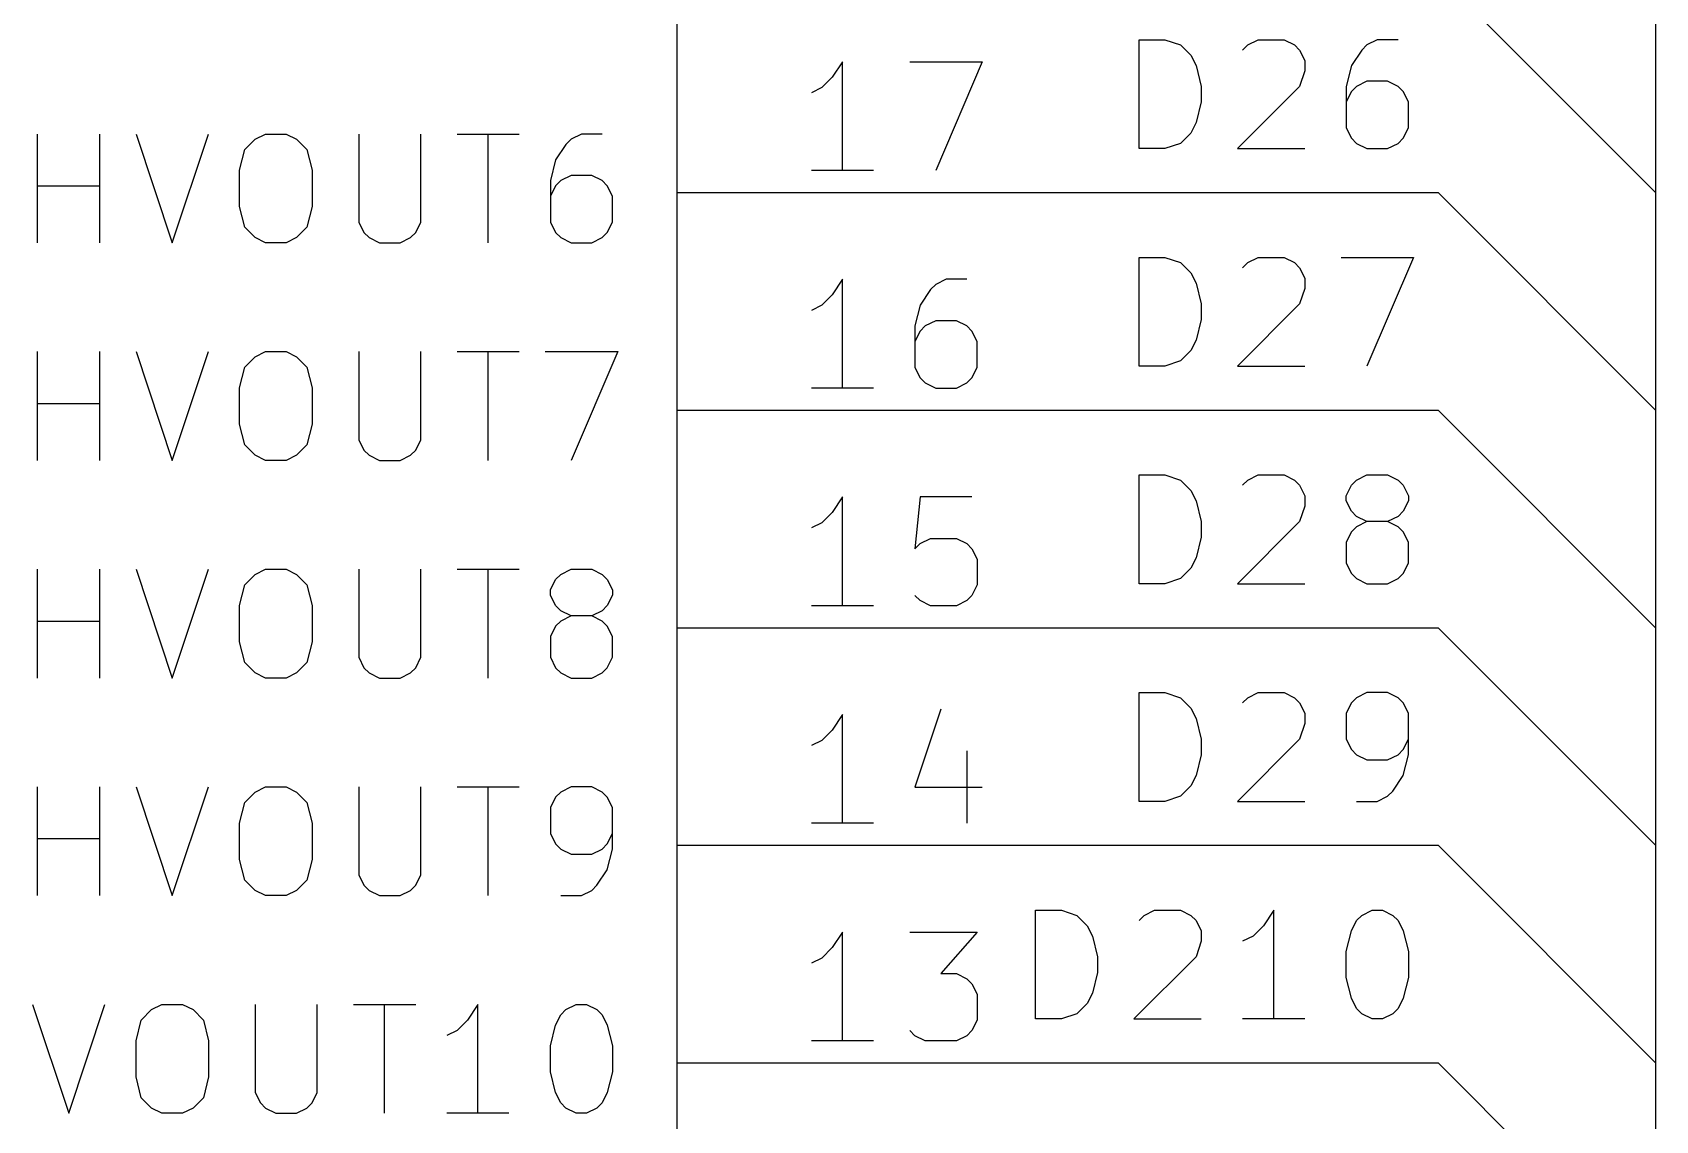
# Model space of a CAD drawing. Extents: x 0.4 to 11.3, y -7.9 to -0.4.
# Drawn here: x 6.154 to 6.9, y -6.826 to -6.326 of the extents above; entities that cross this region are included whole.
import ezdxf

# ---------------------------------------------------------------- set-up
doc = ezdxf.new("R2010")
doc.units = 0
doc.header["$MEASUREMENT"] = 0
for name, color, linetype in [('BLUE2', 5, 'CONTINUOUS'), ('CYAN2', 4, 'CONTINUOUS'), ('GRAY1', 251, 'CONTINUOUS'), ('GREEN3', 91, 'CONTINUOUS'), ('LYELLOW', 51, 'CONTINUOUS'), ('RED2', 1, 'CONTINUOUS'), ('RED3', 11, 'CONTINUOUS')]:
    doc.layers.add(name, color=color, linetype=linetype)

msp = doc.modelspace()

# ---------------------------------------------------------------- linework, layer by layer
at = {"layer": 'BLUE2', "linetype": 'CONTINUOUS'}
for p, q in [((6.9, -6.3), (6.9, -6.4)), ((6.9, -6.4), (6.9, -6.5)), ((6.9, -6.5), (6.9, -6.6)), ((6.9, -6.6), (6.9, -6.7)), ((6.9, -6.7), (6.9, -6.8)), ((6.9, -6.8), (6.9, -6.9))]:
    msp.add_line(p, q, dxfattribs=at)
at = {"layer": 'CYAN2', "linetype": 'CONTINUOUS'}
for p, q in [((6.15619, -6.42313), (6.15619, -6.37313)), ((6.15619, -6.42313), (6.15619, -6.37313)), ((6.18476, -6.42313), (6.18476, -6.37313)), ((6.18476, -6.42313), (6.18476, -6.37313)), ((6.20143, -6.37313), (6.21809, -6.42313)), ((6.20143, -6.37313), (6.21809, -6.42313)), ((6.21809, -6.42313), (6.23476, -6.37313)), ((6.21809, -6.42313), (6.23476, -6.37313)), ((6.25143, -6.38028), (6.25619, -6.37551)), ((6.25143, -6.38028), (6.25619, -6.37551)), ((6.25619, -6.37551), (6.26095, -6.37313)), ((6.25619, -6.37551), (6.26095, -6.37313)), ((6.26095, -6.37313), (6.27047, -6.37313)), ((6.26095, -6.37313), (6.27047, -6.37313)), ((6.27047, -6.37313), (6.27524, -6.37551)), ((6.27047, -6.37313), (6.27524, -6.37551)), ((6.27524, -6.37551), (6.28, -6.38028)), ((6.27524, -6.37551), (6.28, -6.38028)), ((6.30381, -6.37313), (6.30381, -6.41361)), ((6.30381, -6.37313), (6.30381, -6.41361)), ((6.33238, -6.41361), (6.33238, -6.37313)), ((6.33238, -6.41361), (6.33238, -6.37313)), ((6.34905, -6.37313), (6.37762, -6.37313)), ((6.34905, -6.37313), (6.37762, -6.37313)), ((6.36333, -6.42313), (6.36333, -6.37313)), ((6.36333, -6.42313), (6.36333, -6.37313)), ((6.39905, -6.37789), (6.39428, -6.38504)), ((6.39905, -6.37789), (6.39428, -6.38504)), ((6.40143, -6.37551), (6.39905, -6.37789)), ((6.40143, -6.37551), (6.39905, -6.37789)), ((6.40619, -6.37313), (6.40143, -6.37551)), ((6.40619, -6.37313), (6.40143, -6.37551)), ((6.41571, -6.37313), (6.40619, -6.37313)), ((6.41571, -6.37313), (6.40619, -6.37313)), ((6.24905, -6.3898), (6.25143, -6.38028)), ((6.24905, -6.3898), (6.25143, -6.38028)), ((6.28, -6.38028), (6.28238, -6.3898)), ((6.28, -6.38028), (6.28238, -6.3898)), ((6.39428, -6.38504), (6.39191, -6.39456)), ((6.39428, -6.38504), (6.39191, -6.39456)), ((6.24905, -6.40646), (6.24905, -6.3898)), ((6.24905, -6.40646), (6.24905, -6.3898)), ((6.28238, -6.3898), (6.28238, -6.40646)), ((6.28238, -6.3898), (6.28238, -6.40646)), ((6.39191, -6.39456), (6.39191, -6.41361)), ((6.39191, -6.39456), (6.39191, -6.41361)), ((6.39667, -6.39456), (6.39428, -6.39694)), ((6.39667, -6.39456), (6.39428, -6.39694)), ((6.40143, -6.39218), (6.39667, -6.39456)), ((6.40143, -6.39218), (6.39667, -6.39456)), ((6.41095, -6.39218), (6.40143, -6.39218)), ((6.41095, -6.39218), (6.40143, -6.39218)), ((6.41571, -6.39456), (6.41095, -6.39218)), ((6.41571, -6.39456), (6.41095, -6.39218)), ((6.41809, -6.39694), (6.41571, -6.39456)), ((6.41809, -6.39694), (6.41571, -6.39456)), ((6.15619, -6.39694), (6.18476, -6.39694)), ((6.15619, -6.39694), (6.18476, -6.39694)), ((6.39428, -6.39694), (6.39191, -6.4017)), ((6.39428, -6.39694), (6.39191, -6.4017)), ((6.42048, -6.4017), (6.41809, -6.39694)), ((6.42048, -6.4017), (6.41809, -6.39694)), ((6.42048, -6.41361), (6.42048, -6.4017)), ((6.42048, -6.41361), (6.42048, -6.4017)), ((6.25143, -6.41599), (6.24905, -6.40646)), ((6.25143, -6.41599), (6.24905, -6.40646)), ((6.28238, -6.40646), (6.28, -6.41599)), ((6.28238, -6.40646), (6.28, -6.41599)), ((6.25619, -6.42075), (6.25143, -6.41599)), ((6.25619, -6.42075), (6.25143, -6.41599)), ((6.28, -6.41599), (6.27524, -6.42075)), ((6.28, -6.41599), (6.27524, -6.42075)), ((6.30381, -6.41361), (6.30619, -6.41837)), ((6.30381, -6.41361), (6.30619, -6.41837)), ((6.33, -6.41837), (6.33238, -6.41361)), ((6.33, -6.41837), (6.33238, -6.41361)), ((6.39191, -6.41361), (6.39428, -6.41837)), ((6.39191, -6.41361), (6.39428, -6.41837)), ((6.41809, -6.41837), (6.42048, -6.41361)), ((6.41809, -6.41837), (6.42048, -6.41361)), ((6.26095, -6.42313), (6.25619, -6.42075)), ((6.26095, -6.42313), (6.25619, -6.42075)), ((6.27047, -6.42313), (6.26095, -6.42313)), ((6.27047, -6.42313), (6.26095, -6.42313)), ((6.27524, -6.42075), (6.27047, -6.42313)), ((6.27524, -6.42075), (6.27047, -6.42313)), ((6.30619, -6.41837), (6.30857, -6.42075)), ((6.30619, -6.41837), (6.30857, -6.42075)), ((6.30857, -6.42075), (6.31333, -6.42313)), ((6.30857, -6.42075), (6.31333, -6.42313)), ((6.31333, -6.42313), (6.32285, -6.42313)), ((6.31333, -6.42313), (6.32285, -6.42313)), ((6.32285, -6.42313), (6.32762, -6.42075)), ((6.32285, -6.42313), (6.32762, -6.42075)), ((6.32762, -6.42075), (6.33, -6.41837)), ((6.32762, -6.42075), (6.33, -6.41837)), ((6.39428, -6.41837), (6.39667, -6.42075)), ((6.39428, -6.41837), (6.39667, -6.42075)), ((6.39667, -6.42075), (6.40143, -6.42313)), ((6.39667, -6.42075), (6.40143, -6.42313)), ((6.40143, -6.42313), (6.41095, -6.42313)), ((6.40143, -6.42313), (6.41095, -6.42313)), ((6.41095, -6.42313), (6.41571, -6.42075)), ((6.41095, -6.42313), (6.41571, -6.42075)), ((6.41571, -6.42075), (6.41809, -6.41837)), ((6.41571, -6.42075), (6.41809, -6.41837)), ((6.15619, -6.52313), (6.15619, -6.47313)), ((6.15619, -6.52313), (6.15619, -6.47313)), ((6.18476, -6.52313), (6.18476, -6.47313)), ((6.18476, -6.52313), (6.18476, -6.47313)), ((6.20143, -6.47313), (6.21809, -6.52313)), ((6.20143, -6.47313), (6.21809, -6.52313)), ((6.21809, -6.52313), (6.23476, -6.47313)), ((6.21809, -6.52313), (6.23476, -6.47313)), ((6.25143, -6.48028), (6.25619, -6.47551)), ((6.25143, -6.48028), (6.25619, -6.47551)), ((6.25619, -6.47551), (6.26095, -6.47313)), ((6.25619, -6.47551), (6.26095, -6.47313)), ((6.26095, -6.47313), (6.27047, -6.47313)), ((6.26095, -6.47313), (6.27047, -6.47313)), ((6.27047, -6.47313), (6.27524, -6.47551)), ((6.27047, -6.47313), (6.27524, -6.47551)), ((6.27524, -6.47551), (6.28, -6.48028)), ((6.27524, -6.47551), (6.28, -6.48028)), ((6.30381, -6.47313), (6.30381, -6.51361)), ((6.30381, -6.47313), (6.30381, -6.51361)), ((6.33238, -6.51361), (6.33238, -6.47313)), ((6.33238, -6.51361), (6.33238, -6.47313)), ((6.34905, -6.47313), (6.37762, -6.47313)), ((6.34905, -6.47313), (6.37762, -6.47313)), ((6.36333, -6.52313), (6.36333, -6.47313)), ((6.36333, -6.52313), (6.36333, -6.47313)), ((6.38952, -6.47313), (6.42285, -6.47313)), ((6.38952, -6.47313), (6.42285, -6.47313)), ((6.42285, -6.47313), (6.40143, -6.52313)), ((6.42285, -6.47313), (6.40143, -6.52313)), ((6.24905, -6.4898), (6.25143, -6.48028)), ((6.24905, -6.4898), (6.25143, -6.48028)), ((6.28, -6.48028), (6.28238, -6.4898)), ((6.28, -6.48028), (6.28238, -6.4898)), ((6.24905, -6.50646), (6.24905, -6.4898)), ((6.24905, -6.50646), (6.24905, -6.4898)), ((6.28238, -6.4898), (6.28238, -6.50646)), ((6.28238, -6.4898), (6.28238, -6.50646)), ((6.15619, -6.49694), (6.18476, -6.49694)), ((6.15619, -6.49694), (6.18476, -6.49694)), ((6.25143, -6.51599), (6.24905, -6.50646)), ((6.25143, -6.51599), (6.24905, -6.50646)), ((6.28238, -6.50646), (6.28, -6.51599)), ((6.28238, -6.50646), (6.28, -6.51599)), ((6.30381, -6.51361), (6.30619, -6.51837)), ((6.30381, -6.51361), (6.30619, -6.51837)), ((6.33, -6.51837), (6.33238, -6.51361)), ((6.33, -6.51837), (6.33238, -6.51361)), ((6.25619, -6.52075), (6.25143, -6.51599)), ((6.25619, -6.52075), (6.25143, -6.51599)), ((6.26095, -6.52313), (6.25619, -6.52075)), ((6.26095, -6.52313), (6.25619, -6.52075)), ((6.27524, -6.52075), (6.27047, -6.52313)), ((6.27524, -6.52075), (6.27047, -6.52313)), ((6.28, -6.51599), (6.27524, -6.52075)), ((6.28, -6.51599), (6.27524, -6.52075)), ((6.30619, -6.51837), (6.30857, -6.52075)), ((6.30619, -6.51837), (6.30857, -6.52075)), ((6.30857, -6.52075), (6.31333, -6.52313)), ((6.30857, -6.52075), (6.31333, -6.52313)), ((6.32285, -6.52313), (6.32762, -6.52075)), ((6.32285, -6.52313), (6.32762, -6.52075)), ((6.32762, -6.52075), (6.33, -6.51837)), ((6.32762, -6.52075), (6.33, -6.51837)), ((6.27047, -6.52313), (6.26095, -6.52313)), ((6.27047, -6.52313), (6.26095, -6.52313)), ((6.31333, -6.52313), (6.32285, -6.52313)), ((6.31333, -6.52313), (6.32285, -6.52313)), ((6.15619, -6.62313), (6.15619, -6.57313)), ((6.15619, -6.62313), (6.15619, -6.57313)), ((6.18476, -6.62313), (6.18476, -6.57313)), ((6.18476, -6.62313), (6.18476, -6.57313)), ((6.20143, -6.57313), (6.21809, -6.62313)), ((6.20143, -6.57313), (6.21809, -6.62313)), ((6.21809, -6.62313), (6.23476, -6.57313)), ((6.21809, -6.62313), (6.23476, -6.57313)), ((6.25619, -6.57551), (6.26095, -6.57313)), ((6.25619, -6.57551), (6.26095, -6.57313)), ((6.26095, -6.57313), (6.27047, -6.57313)), ((6.26095, -6.57313), (6.27047, -6.57313)), ((6.27047, -6.57313), (6.27524, -6.57551)), ((6.27047, -6.57313), (6.27524, -6.57551)), ((6.30381, -6.57313), (6.30381, -6.61361)), ((6.30381, -6.57313), (6.30381, -6.61361)), ((6.33238, -6.61361), (6.33238, -6.57313)), ((6.33238, -6.61361), (6.33238, -6.57313)), ((6.34905, -6.57313), (6.37762, -6.57313)), ((6.34905, -6.57313), (6.37762, -6.57313)), ((6.36333, -6.62313), (6.36333, -6.57313)), ((6.36333, -6.62313), (6.36333, -6.57313)), ((6.39667, -6.57551), (6.40143, -6.57313)), ((6.39667, -6.57551), (6.40143, -6.57313)), ((6.40143, -6.57313), (6.41095, -6.57313)), ((6.40143, -6.57313), (6.41095, -6.57313)), ((6.41095, -6.57313), (6.41571, -6.57551)), ((6.41095, -6.57313), (6.41571, -6.57551)), ((6.24905, -6.5898), (6.25143, -6.58028)), ((6.24905, -6.5898), (6.25143, -6.58028)), ((6.25143, -6.58028), (6.25619, -6.57551)), ((6.25143, -6.58028), (6.25619, -6.57551)), ((6.27524, -6.57551), (6.28, -6.58028)), ((6.27524, -6.57551), (6.28, -6.58028)), ((6.28, -6.58028), (6.28238, -6.5898)), ((6.28, -6.58028), (6.28238, -6.5898)), ((6.39191, -6.58265), (6.39428, -6.57789)), ((6.39191, -6.58265), (6.39428, -6.57789)), ((6.39428, -6.57789), (6.39667, -6.57551)), ((6.39428, -6.57789), (6.39667, -6.57551)), ((6.41571, -6.57551), (6.41809, -6.57789)), ((6.41571, -6.57551), (6.41809, -6.57789)), ((6.41809, -6.57789), (6.42048, -6.58265)), ((6.41809, -6.57789), (6.42048, -6.58265)), ((6.39191, -6.58504), (6.39191, -6.58265)), ((6.39191, -6.58504), (6.39191, -6.58265)), ((6.39428, -6.5898), (6.39191, -6.58504)), ((6.39428, -6.5898), (6.39191, -6.58504)), ((6.42048, -6.58504), (6.41809, -6.5898)), ((6.42048, -6.58504), (6.41809, -6.5898)), ((6.42048, -6.58265), (6.42048, -6.58504)), ((6.42048, -6.58265), (6.42048, -6.58504)), ((6.24905, -6.60646), (6.24905, -6.5898)), ((6.24905, -6.60646), (6.24905, -6.5898)), ((6.28238, -6.5898), (6.28238, -6.60646)), ((6.28238, -6.5898), (6.28238, -6.60646)), ((6.39667, -6.59218), (6.39428, -6.5898)), ((6.39667, -6.59218), (6.39428, -6.5898)), ((6.40143, -6.59456), (6.39667, -6.59218)), ((6.40143, -6.59456), (6.39667, -6.59218)), ((6.40143, -6.59456), (6.39667, -6.59694)), ((6.40143, -6.59456), (6.39667, -6.59694)), ((6.41095, -6.59456), (6.40143, -6.59456)), ((6.41095, -6.59456), (6.40143, -6.59456)), ((6.41571, -6.59218), (6.41095, -6.59456)), ((6.41571, -6.59218), (6.41095, -6.59456)), ((6.41571, -6.59694), (6.41095, -6.59456)), ((6.41571, -6.59694), (6.41095, -6.59456)), ((6.41809, -6.5898), (6.41571, -6.59218)), ((6.41809, -6.5898), (6.41571, -6.59218)), ((6.15619, -6.59694), (6.18476, -6.59694)), ((6.15619, -6.59694), (6.18476, -6.59694)), ((6.39428, -6.59932), (6.39191, -6.60408)), ((6.39428, -6.59932), (6.39191, -6.60408)), ((6.39667, -6.59694), (6.39428, -6.59932)), ((6.39667, -6.59694), (6.39428, -6.59932)), ((6.41809, -6.59932), (6.41571, -6.59694)), ((6.41809, -6.59932), (6.41571, -6.59694)), ((6.42048, -6.60408), (6.41809, -6.59932)), ((6.42048, -6.60408), (6.41809, -6.59932)), ((6.25143, -6.61599), (6.24905, -6.60646)), ((6.25143, -6.61599), (6.24905, -6.60646)), ((6.28238, -6.60646), (6.28, -6.61599)), ((6.28238, -6.60646), (6.28, -6.61599)), ((6.39191, -6.60408), (6.39191, -6.61361)), ((6.39191, -6.60408), (6.39191, -6.61361)), ((6.42048, -6.61361), (6.42048, -6.60408)), ((6.42048, -6.61361), (6.42048, -6.60408)), ((6.25619, -6.62075), (6.25143, -6.61599)), ((6.25619, -6.62075), (6.25143, -6.61599)), ((6.28, -6.61599), (6.27524, -6.62075)), ((6.28, -6.61599), (6.27524, -6.62075)), ((6.30381, -6.61361), (6.30619, -6.61837)), ((6.30381, -6.61361), (6.30619, -6.61837)), ((6.30619, -6.61837), (6.30857, -6.62075)), ((6.30619, -6.61837), (6.30857, -6.62075)), ((6.32762, -6.62075), (6.33, -6.61837)), ((6.32762, -6.62075), (6.33, -6.61837)), ((6.33, -6.61837), (6.33238, -6.61361)), ((6.33, -6.61837), (6.33238, -6.61361)), ((6.39191, -6.61361), (6.39428, -6.61837)), ((6.39191, -6.61361), (6.39428, -6.61837)), ((6.39428, -6.61837), (6.39667, -6.62075)), ((6.39428, -6.61837), (6.39667, -6.62075)), ((6.41571, -6.62075), (6.41809, -6.61837)), ((6.41571, -6.62075), (6.41809, -6.61837)), ((6.41809, -6.61837), (6.42048, -6.61361)), ((6.41809, -6.61837), (6.42048, -6.61361)), ((6.26095, -6.62313), (6.25619, -6.62075)), ((6.26095, -6.62313), (6.25619, -6.62075)), ((6.27047, -6.62313), (6.26095, -6.62313)), ((6.27047, -6.62313), (6.26095, -6.62313)), ((6.27524, -6.62075), (6.27047, -6.62313)), ((6.27524, -6.62075), (6.27047, -6.62313)), ((6.30857, -6.62075), (6.31333, -6.62313)), ((6.30857, -6.62075), (6.31333, -6.62313)), ((6.31333, -6.62313), (6.32285, -6.62313)), ((6.31333, -6.62313), (6.32285, -6.62313)), ((6.32285, -6.62313), (6.32762, -6.62075)), ((6.32285, -6.62313), (6.32762, -6.62075)), ((6.39667, -6.62075), (6.40143, -6.62313)), ((6.39667, -6.62075), (6.40143, -6.62313)), ((6.40143, -6.62313), (6.41095, -6.62313)), ((6.40143, -6.62313), (6.41095, -6.62313)), ((6.41095, -6.62313), (6.41571, -6.62075)), ((6.41095, -6.62313), (6.41571, -6.62075)), ((6.15619, -6.72313), (6.15619, -6.67313)), ((6.15619, -6.72313), (6.15619, -6.67313)), ((6.18476, -6.72313), (6.18476, -6.67313)), ((6.18476, -6.72313), (6.18476, -6.67313)), ((6.20143, -6.67313), (6.21809, -6.72313)), ((6.20143, -6.67313), (6.21809, -6.72313)), ((6.21809, -6.72313), (6.23476, -6.67313)), ((6.21809, -6.72313), (6.23476, -6.67313)), ((6.25143, -6.68028), (6.25619, -6.67551)), ((6.25143, -6.68028), (6.25619, -6.67551)), ((6.25619, -6.67551), (6.26095, -6.67313)), ((6.25619, -6.67551), (6.26095, -6.67313)), ((6.26095, -6.67313), (6.27047, -6.67313)), ((6.26095, -6.67313), (6.27047, -6.67313)), ((6.27047, -6.67313), (6.27524, -6.67551)), ((6.27047, -6.67313), (6.27524, -6.67551)), ((6.27524, -6.67551), (6.28, -6.68028)), ((6.27524, -6.67551), (6.28, -6.68028)), ((6.30381, -6.67313), (6.30381, -6.71361)), ((6.30381, -6.67313), (6.30381, -6.71361)), ((6.33238, -6.71361), (6.33238, -6.67313)), ((6.33238, -6.71361), (6.33238, -6.67313)), ((6.34905, -6.67313), (6.37762, -6.67313)), ((6.34905, -6.67313), (6.37762, -6.67313)), ((6.36333, -6.72313), (6.36333, -6.67313)), ((6.36333, -6.72313), (6.36333, -6.67313)), ((6.39428, -6.67789), (6.39191, -6.68265)), ((6.39428, -6.67789), (6.39191, -6.68265)), ((6.39667, -6.67551), (6.39428, -6.67789)), ((6.39667, -6.67551), (6.39428, -6.67789)), ((6.40143, -6.67313), (6.39667, -6.67551)), ((6.40143, -6.67313), (6.39667, -6.67551)), ((6.41095, -6.67313), (6.40143, -6.67313)), ((6.41095, -6.67313), (6.40143, -6.67313)), ((6.41571, -6.67551), (6.41095, -6.67313)), ((6.41571, -6.67551), (6.41095, -6.67313)), ((6.41809, -6.67789), (6.41571, -6.67551)), ((6.41809, -6.67789), (6.41571, -6.67551)), ((6.42048, -6.68265), (6.41809, -6.67789)), ((6.42048, -6.68265), (6.41809, -6.67789)), ((6.24905, -6.6898), (6.25143, -6.68028)), ((6.24905, -6.6898), (6.25143, -6.68028)), ((6.28, -6.68028), (6.28238, -6.6898)), ((6.28, -6.68028), (6.28238, -6.6898)), ((6.39191, -6.68265), (6.39191, -6.69456)), ((6.39191, -6.68265), (6.39191, -6.69456)), ((6.42048, -6.7017), (6.42048, -6.68265)), ((6.42048, -6.7017), (6.42048, -6.68265)), ((6.24905, -6.70646), (6.24905, -6.6898)), ((6.24905, -6.70646), (6.24905, -6.6898)), ((6.28238, -6.6898), (6.28238, -6.70646)), ((6.28238, -6.6898), (6.28238, -6.70646)), ((6.15619, -6.69694), (6.18476, -6.69694)), ((6.15619, -6.69694), (6.18476, -6.69694)), ((6.39191, -6.69456), (6.39428, -6.69932)), ((6.39191, -6.69456), (6.39428, -6.69932)), ((6.39428, -6.69932), (6.39667, -6.7017)), ((6.39428, -6.69932), (6.39667, -6.7017)), ((6.41571, -6.7017), (6.41809, -6.69932)), ((6.41571, -6.7017), (6.41809, -6.69932)), ((6.41809, -6.69932), (6.42048, -6.69456)), ((6.41809, -6.69932), (6.42048, -6.69456)), ((6.25143, -6.71599), (6.24905, -6.70646)), ((6.25143, -6.71599), (6.24905, -6.70646)), ((6.28238, -6.70646), (6.28, -6.71599)), ((6.28238, -6.70646), (6.28, -6.71599)), ((6.39667, -6.7017), (6.40143, -6.70408)), ((6.39667, -6.7017), (6.40143, -6.70408)), ((6.40143, -6.70408), (6.41095, -6.70408)), ((6.40143, -6.70408), (6.41095, -6.70408)), ((6.41095, -6.70408), (6.41571, -6.7017)), ((6.41095, -6.70408), (6.41571, -6.7017)), ((6.41809, -6.71122), (6.42048, -6.7017)), ((6.41809, -6.71122), (6.42048, -6.7017)), ((6.30381, -6.71361), (6.30619, -6.71837)), ((6.30381, -6.71361), (6.30619, -6.71837)), ((6.33, -6.71837), (6.33238, -6.71361)), ((6.33, -6.71837), (6.33238, -6.71361)), ((6.41333, -6.71837), (6.41809, -6.71122)), ((6.41333, -6.71837), (6.41809, -6.71122)), ((6.25619, -6.72075), (6.25143, -6.71599)), ((6.25619, -6.72075), (6.25143, -6.71599)), ((6.26095, -6.72313), (6.25619, -6.72075)), ((6.26095, -6.72313), (6.25619, -6.72075)), ((6.27047, -6.72313), (6.26095, -6.72313)), ((6.27047, -6.72313), (6.26095, -6.72313)), ((6.27524, -6.72075), (6.27047, -6.72313)), ((6.27524, -6.72075), (6.27047, -6.72313)), ((6.28, -6.71599), (6.27524, -6.72075)), ((6.28, -6.71599), (6.27524, -6.72075)), ((6.30619, -6.71837), (6.30857, -6.72075)), ((6.30619, -6.71837), (6.30857, -6.72075)), ((6.30857, -6.72075), (6.31333, -6.72313)), ((6.30857, -6.72075), (6.31333, -6.72313)), ((6.31333, -6.72313), (6.32285, -6.72313)), ((6.31333, -6.72313), (6.32285, -6.72313)), ((6.32285, -6.72313), (6.32762, -6.72075)), ((6.32285, -6.72313), (6.32762, -6.72075)), ((6.32762, -6.72075), (6.33, -6.71837)), ((6.32762, -6.72075), (6.33, -6.71837)), ((6.39667, -6.72313), (6.40619, -6.72313)), ((6.39667, -6.72313), (6.40619, -6.72313)), ((6.40619, -6.72313), (6.41095, -6.72075)), ((6.40619, -6.72313), (6.41095, -6.72075)), ((6.41095, -6.72075), (6.41333, -6.71837)), ((6.41095, -6.72075), (6.41333, -6.71837)), ((6.15381, -6.77313), (6.17047, -6.82313)), ((6.15381, -6.77313), (6.17047, -6.82313)), ((6.17047, -6.82313), (6.18714, -6.77313)), ((6.17047, -6.82313), (6.18714, -6.77313)), ((6.20857, -6.77551), (6.21333, -6.77313)), ((6.20857, -6.77551), (6.21333, -6.77313)), ((6.21333, -6.77313), (6.22285, -6.77313)), ((6.21333, -6.77313), (6.22285, -6.77313)), ((6.22285, -6.77313), (6.22762, -6.77551)), ((6.22285, -6.77313), (6.22762, -6.77551)), ((6.25619, -6.77313), (6.25619, -6.81361)), ((6.25619, -6.77313), (6.25619, -6.81361)), ((6.28476, -6.81361), (6.28476, -6.77313)), ((6.28476, -6.81361), (6.28476, -6.77313)), ((6.30143, -6.77313), (6.33, -6.77313)), ((6.30143, -6.77313), (6.33, -6.77313)), ((6.31572, -6.82313), (6.31572, -6.77313)), ((6.31572, -6.82313), (6.31572, -6.77313)), ((6.35857, -6.77313), (6.35381, -6.78028)), ((6.35857, -6.77313), (6.35381, -6.78028)), ((6.35857, -6.82313), (6.35857, -6.77313)), ((6.35857, -6.82313), (6.35857, -6.77313)), ((6.39905, -6.77551), (6.40381, -6.77313)), ((6.39905, -6.77551), (6.40381, -6.77313)), ((6.40381, -6.77313), (6.40857, -6.77313)), ((6.40381, -6.77313), (6.40857, -6.77313)), ((6.40857, -6.77313), (6.41333, -6.77551)), ((6.40857, -6.77313), (6.41333, -6.77551)), ((6.20143, -6.7898), (6.20381, -6.78028)), ((6.20143, -6.7898), (6.20381, -6.78028)), ((6.20381, -6.78028), (6.20857, -6.77551)), ((6.20381, -6.78028), (6.20857, -6.77551)), ((6.22762, -6.77551), (6.23238, -6.78028)), ((6.22762, -6.77551), (6.23238, -6.78028)), ((6.23238, -6.78028), (6.23476, -6.7898)), ((6.23238, -6.78028), (6.23476, -6.7898)), ((6.35381, -6.78028), (6.34905, -6.78504)), ((6.35381, -6.78028), (6.34905, -6.78504)), ((6.39191, -6.79218), (6.39428, -6.78265)), ((6.39191, -6.79218), (6.39428, -6.78265)), ((6.39428, -6.78265), (6.39667, -6.77789)), ((6.39428, -6.78265), (6.39667, -6.77789)), ((6.39667, -6.77789), (6.39905, -6.77551)), ((6.39667, -6.77789), (6.39905, -6.77551)), ((6.41333, -6.77551), (6.41571, -6.77789)), ((6.41333, -6.77551), (6.41571, -6.77789)), ((6.41571, -6.77789), (6.41809, -6.78265)), ((6.41571, -6.77789), (6.41809, -6.78265)), ((6.41809, -6.78265), (6.42048, -6.79218)), ((6.41809, -6.78265), (6.42048, -6.79218)), ((6.20143, -6.80646), (6.20143, -6.7898)), ((6.20143, -6.80646), (6.20143, -6.7898)), ((6.23476, -6.7898), (6.23476, -6.80646)), ((6.23476, -6.7898), (6.23476, -6.80646)), ((6.34905, -6.78504), (6.34429, -6.78742)), ((6.34905, -6.78504), (6.34429, -6.78742)), ((6.39191, -6.80408), (6.39191, -6.79218)), ((6.39191, -6.80408), (6.39191, -6.79218)), ((6.42048, -6.79218), (6.42048, -6.80408)), ((6.42048, -6.79218), (6.42048, -6.80408)), ((6.39428, -6.81361), (6.39191, -6.80408)), ((6.39428, -6.81361), (6.39191, -6.80408)), ((6.42048, -6.80408), (6.41809, -6.81361)), ((6.42048, -6.80408), (6.41809, -6.81361)), ((6.20381, -6.81599), (6.20143, -6.80646)), ((6.20381, -6.81599), (6.20143, -6.80646)), ((6.23476, -6.80646), (6.23238, -6.81599)), ((6.23476, -6.80646), (6.23238, -6.81599)), ((6.20857, -6.82075), (6.20381, -6.81599)), ((6.20857, -6.82075), (6.20381, -6.81599)), ((6.23238, -6.81599), (6.22762, -6.82075)), ((6.23238, -6.81599), (6.22762, -6.82075)), ((6.25619, -6.81361), (6.25857, -6.81837)), ((6.25619, -6.81361), (6.25857, -6.81837)), ((6.25857, -6.81837), (6.26095, -6.82075)), ((6.25857, -6.81837), (6.26095, -6.82075)), ((6.28, -6.82075), (6.28238, -6.81837)), ((6.28, -6.82075), (6.28238, -6.81837)), ((6.28238, -6.81837), (6.28476, -6.81361)), ((6.28238, -6.81837), (6.28476, -6.81361)), ((6.39667, -6.81837), (6.39428, -6.81361)), ((6.39667, -6.81837), (6.39428, -6.81361)), ((6.39905, -6.82075), (6.39667, -6.81837)), ((6.39905, -6.82075), (6.39667, -6.81837)), ((6.41571, -6.81837), (6.41333, -6.82075)), ((6.41571, -6.81837), (6.41333, -6.82075)), ((6.41809, -6.81361), (6.41571, -6.81837)), ((6.41809, -6.81361), (6.41571, -6.81837)), ((6.21333, -6.82313), (6.20857, -6.82075)), ((6.21333, -6.82313), (6.20857, -6.82075)), ((6.22285, -6.82313), (6.21333, -6.82313)), ((6.22285, -6.82313), (6.21333, -6.82313)), ((6.22762, -6.82075), (6.22285, -6.82313)), ((6.22762, -6.82075), (6.22285, -6.82313)), ((6.26095, -6.82075), (6.26571, -6.82313)), ((6.26095, -6.82075), (6.26571, -6.82313)), ((6.26571, -6.82313), (6.27524, -6.82313)), ((6.26571, -6.82313), (6.27524, -6.82313)), ((6.27524, -6.82313), (6.28, -6.82075)), ((6.27524, -6.82313), (6.28, -6.82075)), ((6.37286, -6.82313), (6.34429, -6.82313)), ((6.37286, -6.82313), (6.34429, -6.82313)), ((6.40381, -6.82313), (6.39905, -6.82075)), ((6.40381, -6.82313), (6.39905, -6.82075)), ((6.40857, -6.82313), (6.40381, -6.82313)), ((6.40857, -6.82313), (6.40381, -6.82313)), ((6.41333, -6.82075), (6.40857, -6.82313)), ((6.41333, -6.82075), (6.40857, -6.82313))]:
    msp.add_line(p, q, dxfattribs=at)
at = {"layer": 'GRAY1', "linetype": 'CONTINUOUS'}
for p, q in [((6.66256, -6.3798), (6.66256, -6.3298)), ((6.66256, -6.3298), (6.67446, -6.3298)), ((6.67446, -6.3298), (6.6816, -6.33218)), ((6.6816, -6.33218), (6.68637, -6.33694)), ((6.71018, -6.33456), (6.71256, -6.33218)), ((6.71256, -6.33218), (6.71732, -6.3298)), ((6.71732, -6.3298), (6.72922, -6.3298)), ((6.72922, -6.3298), (6.73398, -6.33218)), ((6.73398, -6.33218), (6.73637, -6.33456)), ((6.73637, -6.33456), (6.73875, -6.33932)), ((6.76494, -6.33456), (6.76017, -6.3417)), ((6.76732, -6.33218), (6.76494, -6.33456)), ((6.77208, -6.3298), (6.76732, -6.33218)), ((6.7816, -6.3298), (6.77208, -6.3298)), ((6.68637, -6.33694), (6.68875, -6.3417)), ((6.68875, -6.3417), (6.69113, -6.35123)), ((6.73875, -6.33932), (6.73875, -6.34409)), ((6.76017, -6.3417), (6.7578, -6.35123)), ((6.73875, -6.34409), (6.73637, -6.35123)), ((6.76732, -6.34885), (6.76256, -6.35123)), ((6.77684, -6.34885), (6.76732, -6.34885)), ((6.7816, -6.35123), (6.77684, -6.34885)), ((6.69113, -6.35123), (6.69113, -6.35837)), ((6.73637, -6.35123), (6.7078, -6.3798)), ((6.7578, -6.35123), (6.7578, -6.37028)), ((6.76017, -6.35361), (6.7578, -6.35837)), ((6.76256, -6.35123), (6.76017, -6.35361)), ((6.78398, -6.35361), (6.7816, -6.35123)), ((6.78637, -6.35837), (6.78398, -6.35361)), ((6.69113, -6.35837), (6.68875, -6.36789)), ((6.78637, -6.37028), (6.78637, -6.35837)), ((6.68875, -6.36789), (6.68637, -6.37266)), ((6.7578, -6.37028), (6.76017, -6.37504)), ((6.78398, -6.37504), (6.78637, -6.37028)), ((6.67446, -6.3798), (6.66256, -6.3798)), ((6.6816, -6.37742), (6.67446, -6.3798)), ((6.68637, -6.37266), (6.6816, -6.37742)), ((6.7078, -6.3798), (6.73875, -6.3798)), ((6.76017, -6.37504), (6.76256, -6.37742)), ((6.76256, -6.37742), (6.76732, -6.3798)), ((6.76732, -6.3798), (6.77684, -6.3798)), ((6.77684, -6.3798), (6.7816, -6.37742)), ((6.7816, -6.37742), (6.78398, -6.37504)), ((6.66256, -6.4798), (6.66256, -6.4298)), ((6.66256, -6.4298), (6.67446, -6.4298)), ((6.67446, -6.4298), (6.6816, -6.43218)), ((6.6816, -6.43218), (6.68637, -6.43694)), ((6.71018, -6.43456), (6.71256, -6.43218)), ((6.71256, -6.43218), (6.71732, -6.4298)), ((6.71732, -6.4298), (6.72922, -6.4298)), ((6.72922, -6.4298), (6.73398, -6.43218)), ((6.73398, -6.43218), (6.73637, -6.43456)), ((6.75541, -6.4298), (6.78874, -6.4298)), ((6.78874, -6.4298), (6.76732, -6.4798)), ((6.68637, -6.43694), (6.68875, -6.4417)), ((6.73637, -6.43456), (6.73875, -6.43932)), ((6.73875, -6.43932), (6.73875, -6.44409)), ((6.68875, -6.4417), (6.69113, -6.45123)), ((6.73875, -6.44409), (6.73637, -6.45123)), ((6.69113, -6.45123), (6.69113, -6.45837)), ((6.73637, -6.45123), (6.7078, -6.4798)), ((6.69113, -6.45837), (6.68875, -6.46789)), ((6.68875, -6.46789), (6.68637, -6.47266)), ((6.68637, -6.47266), (6.6816, -6.47742)), ((6.67446, -6.4798), (6.66256, -6.4798)), ((6.6816, -6.47742), (6.67446, -6.4798)), ((6.7078, -6.4798), (6.73875, -6.4798)), ((6.66256, -6.5798), (6.66256, -6.5298)), ((6.66256, -6.5298), (6.67446, -6.5298)), ((6.67446, -6.5298), (6.6816, -6.53218)), ((6.6816, -6.53218), (6.68637, -6.53694)), ((6.71018, -6.53456), (6.71256, -6.53218)), ((6.71256, -6.53218), (6.71732, -6.5298)), ((6.71732, -6.5298), (6.72922, -6.5298)), ((6.72922, -6.5298), (6.73398, -6.53218)), ((6.73398, -6.53218), (6.73637, -6.53456)), ((6.73637, -6.53456), (6.73875, -6.53932)), ((6.7578, -6.53932), (6.76017, -6.53456)), ((6.76017, -6.53456), (6.76256, -6.53218)), ((6.76256, -6.53218), (6.76732, -6.5298)), ((6.76732, -6.5298), (6.77684, -6.5298)), ((6.77684, -6.5298), (6.7816, -6.53218)), ((6.7816, -6.53218), (6.78398, -6.53456)), ((6.78398, -6.53456), (6.78637, -6.53932)), ((6.68637, -6.53694), (6.68875, -6.5417)), ((6.68875, -6.5417), (6.69113, -6.55123)), ((6.73875, -6.54409), (6.73637, -6.55123)), ((6.73875, -6.53932), (6.73875, -6.54409)), ((6.7578, -6.5417), (6.7578, -6.53932)), ((6.76017, -6.54647), (6.7578, -6.5417)), ((6.78637, -6.5417), (6.78398, -6.54647)), ((6.78637, -6.53932), (6.78637, -6.5417)), ((6.69113, -6.55123), (6.69113, -6.55837)), ((6.73637, -6.55123), (6.7078, -6.5798)), ((6.76256, -6.54885), (6.76017, -6.54647)), ((6.76732, -6.55123), (6.76256, -6.54885)), ((6.76732, -6.55123), (6.76256, -6.55361)), ((6.77684, -6.55123), (6.76732, -6.55123)), ((6.7816, -6.54885), (6.77684, -6.55123)), ((6.7816, -6.55361), (6.77684, -6.55123)), ((6.78398, -6.54647), (6.7816, -6.54885)), ((6.69113, -6.55837), (6.68875, -6.56789)), ((6.76017, -6.55599), (6.7578, -6.56075)), ((6.76256, -6.55361), (6.76017, -6.55599)), ((6.78398, -6.55599), (6.7816, -6.55361)), ((6.78637, -6.56075), (6.78398, -6.55599)), ((6.7578, -6.56075), (6.7578, -6.57028)), ((6.78637, -6.57028), (6.78637, -6.56075)), ((6.68637, -6.57266), (6.6816, -6.57742)), ((6.68875, -6.56789), (6.68637, -6.57266)), ((6.7578, -6.57028), (6.76017, -6.57504)), ((6.78398, -6.57504), (6.78637, -6.57028)), ((6.67446, -6.5798), (6.66256, -6.5798)), ((6.6816, -6.57742), (6.67446, -6.5798)), ((6.7078, -6.5798), (6.73875, -6.5798)), ((6.76017, -6.57504), (6.76256, -6.57742)), ((6.76256, -6.57742), (6.76732, -6.5798)), ((6.76732, -6.5798), (6.77684, -6.5798)), ((6.77684, -6.5798), (6.7816, -6.57742)), ((6.7816, -6.57742), (6.78398, -6.57504)), ((6.66256, -6.6798), (6.66256, -6.6298)), ((6.66256, -6.6298), (6.67446, -6.6298)), ((6.67446, -6.6298), (6.6816, -6.63218)), ((6.6816, -6.63218), (6.68637, -6.63694)), ((6.71018, -6.63456), (6.71256, -6.63218)), ((6.71256, -6.63218), (6.71732, -6.6298)), ((6.71732, -6.6298), (6.72922, -6.6298)), ((6.72922, -6.6298), (6.73398, -6.63218)), ((6.73398, -6.63218), (6.73637, -6.63456)), ((6.76256, -6.63218), (6.76017, -6.63456)), ((6.76732, -6.6298), (6.76256, -6.63218)), ((6.77684, -6.6298), (6.76732, -6.6298)), ((6.7816, -6.63218), (6.77684, -6.6298)), ((6.78398, -6.63456), (6.7816, -6.63218)), ((6.68637, -6.63694), (6.68875, -6.6417)), ((6.73637, -6.63456), (6.73875, -6.63932)), ((6.73875, -6.63932), (6.73875, -6.64409)), ((6.76017, -6.63456), (6.7578, -6.63932)), ((6.7578, -6.63932), (6.7578, -6.65123)), ((6.78637, -6.63932), (6.78398, -6.63456)), ((6.78637, -6.65837), (6.78637, -6.63932)), ((6.68875, -6.6417), (6.69113, -6.65123)), ((6.73875, -6.64409), (6.73637, -6.65123)), ((6.69113, -6.65123), (6.69113, -6.65837)), ((6.73637, -6.65123), (6.7078, -6.6798)), ((6.7578, -6.65123), (6.76017, -6.65599)), ((6.76017, -6.65599), (6.76256, -6.65837)), ((6.7816, -6.65837), (6.78398, -6.65599)), ((6.78398, -6.65599), (6.78637, -6.65123)), ((6.69113, -6.65837), (6.68875, -6.66789)), ((6.76256, -6.65837), (6.76732, -6.66075)), ((6.76732, -6.66075), (6.77684, -6.66075)), ((6.77684, -6.66075), (6.7816, -6.65837)), ((6.78398, -6.66789), (6.78637, -6.65837)), ((6.68875, -6.66789), (6.68637, -6.67266)), ((6.77922, -6.67504), (6.78398, -6.66789)), ((6.6816, -6.67742), (6.67446, -6.6798)), ((6.68637, -6.67266), (6.6816, -6.67742)), ((6.77208, -6.6798), (6.77684, -6.67742)), ((6.77684, -6.67742), (6.77922, -6.67504)), ((6.67446, -6.6798), (6.66256, -6.6798)), ((6.7078, -6.6798), (6.73875, -6.6798)), ((6.76256, -6.6798), (6.77208, -6.6798)), ((6.61494, -6.7798), (6.61494, -6.7298)), ((6.61494, -6.7298), (6.62684, -6.7298)), ((6.62684, -6.7298), (6.63398, -6.73218)), ((6.66494, -6.73218), (6.6697, -6.7298)), ((6.6697, -6.7298), (6.68161, -6.7298)), ((6.68161, -6.7298), (6.68637, -6.73218)), ((6.72446, -6.7298), (6.7197, -6.73694)), ((6.72446, -6.7798), (6.72446, -6.7298)), ((6.76494, -6.73218), (6.7697, -6.7298)), ((6.7697, -6.7298), (6.77446, -6.7298)), ((6.77446, -6.7298), (6.77922, -6.73218)), ((6.63398, -6.73218), (6.63875, -6.73694)), ((6.63875, -6.73694), (6.64113, -6.7417)), ((6.66256, -6.73456), (6.66494, -6.73218)), ((6.68637, -6.73218), (6.68875, -6.73456)), ((6.68875, -6.73456), (6.69113, -6.73932)), ((6.7197, -6.73694), (6.71494, -6.7417)), ((6.76017, -6.73932), (6.76256, -6.73456)), ((6.76256, -6.73456), (6.76494, -6.73218)), ((6.77922, -6.73218), (6.7816, -6.73456)), ((6.7816, -6.73456), (6.78398, -6.73932)), ((6.64113, -6.7417), (6.64351, -6.75123)), ((6.69113, -6.74409), (6.68875, -6.75123)), ((6.69113, -6.73932), (6.69113, -6.74409)), ((6.71494, -6.7417), (6.71018, -6.74409)), ((6.7578, -6.74885), (6.76017, -6.73932)), ((6.78398, -6.73932), (6.78637, -6.74885)), ((6.64351, -6.75123), (6.64351, -6.75837)), ((6.68875, -6.75123), (6.66018, -6.7798)), ((6.7578, -6.76075), (6.7578, -6.74885)), ((6.78637, -6.74885), (6.78637, -6.76075)), ((6.64351, -6.75837), (6.64113, -6.76789)), ((6.64113, -6.76789), (6.63875, -6.77266)), ((6.76017, -6.77028), (6.7578, -6.76075)), ((6.78637, -6.76075), (6.78398, -6.77028)), ((6.63875, -6.77266), (6.63398, -6.77742)), ((6.76256, -6.77504), (6.76017, -6.77028)), ((6.76494, -6.77742), (6.76256, -6.77504)), ((6.7816, -6.77504), (6.77922, -6.77742)), ((6.78398, -6.77028), (6.7816, -6.77504)), ((6.62684, -6.7798), (6.61494, -6.7798)), ((6.63398, -6.77742), (6.62684, -6.7798)), ((6.66018, -6.7798), (6.69113, -6.7798)), ((6.73875, -6.7798), (6.71018, -6.7798)), ((6.7697, -6.7798), (6.76494, -6.77742)), ((6.77446, -6.7798), (6.7697, -6.7798)), ((6.77922, -6.77742), (6.77446, -6.7798))]:
    msp.add_line(p, q, dxfattribs=at)
at = {"layer": 'GREEN3', "linetype": 'CONTINUOUS'}
for p, q in [((6.8, -6.3), (6.9, -6.4)), ((6.65, -6.4), (6.8, -6.4)), ((6.8, -6.4), (6.9, -6.5)), ((6.65, -6.5), (6.8, -6.5)), ((6.8, -6.5), (6.9, -6.6)), ((6.65, -6.6), (6.8, -6.6)), ((6.8, -6.6), (6.9, -6.7)), ((6.65, -6.7), (6.8, -6.7)), ((6.8, -6.7), (6.9, -6.8)), ((6.65, -6.8), (6.8, -6.8)), ((6.8, -6.8), (6.9, -6.9))]:
    msp.add_line(p, q, dxfattribs=at)
at = {"layer": 'LYELLOW', "linetype": 'CONTINUOUS'}
msp.add_line((6.45, -5.8), (6.45, -7), dxfattribs=at)
at = {"layer": 'RED2', "linetype": 'CONTINUOUS'}
for p, q in [((6.45, -5.8), (6.45, -7)), ((6.45, -6.4), (6.65, -6.4)), ((6.45, -6.4), (6.65, -6.4)), ((6.45, -6.5), (6.65, -6.5)), ((6.45, -6.5), (6.65, -6.5)), ((6.45, -6.6), (6.65, -6.6)), ((6.45, -6.6), (6.65, -6.6)), ((6.45, -6.7), (6.65, -6.7)), ((6.45, -6.7), (6.65, -6.7)), ((6.45, -6.8), (6.65, -6.8)), ((6.45, -6.8), (6.65, -6.8))]:
    msp.add_line(p, q, dxfattribs=at)
at = {"layer": 'RED3', "linetype": 'CONTINUOUS'}
for p, q in [((6.52619, -6.33988), (6.52143, -6.34702)), ((6.52619, -6.33988), (6.52143, -6.34702)), ((6.52619, -6.38988), (6.52619, -6.33988)), ((6.52619, -6.38988), (6.52619, -6.33988)), ((6.55714, -6.33988), (6.59047, -6.33988)), ((6.55714, -6.33988), (6.59047, -6.33988)), ((6.59047, -6.33988), (6.56905, -6.38988)), ((6.59047, -6.33988), (6.56905, -6.38988)), ((6.52143, -6.34702), (6.51667, -6.35178)), ((6.52143, -6.34702), (6.51667, -6.35178)), ((6.51667, -6.35178), (6.51191, -6.35417)), ((6.51667, -6.35178), (6.51191, -6.35417)), ((6.54048, -6.38988), (6.51191, -6.38988)), ((6.54048, -6.38988), (6.51191, -6.38988)), ((6.52143, -6.44702), (6.51667, -6.45178)), ((6.52143, -6.44702), (6.51667, -6.45178)), ((6.52619, -6.43988), (6.52143, -6.44702)), ((6.52619, -6.43988), (6.52143, -6.44702)), ((6.52619, -6.48988), (6.52619, -6.43988)), ((6.52619, -6.48988), (6.52619, -6.43988)), ((6.56667, -6.44464), (6.5619, -6.45178)), ((6.56667, -6.44464), (6.5619, -6.45178)), ((6.56905, -6.44226), (6.56667, -6.44464)), ((6.56905, -6.44226), (6.56667, -6.44464)), ((6.57381, -6.43988), (6.56905, -6.44226)), ((6.57381, -6.43988), (6.56905, -6.44226)), ((6.58333, -6.43988), (6.57381, -6.43988)), ((6.58333, -6.43988), (6.57381, -6.43988)), ((6.51667, -6.45178), (6.51191, -6.45417)), ((6.51667, -6.45178), (6.51191, -6.45417)), ((6.5619, -6.45178), (6.55952, -6.46131)), ((6.5619, -6.45178), (6.55952, -6.46131)), ((6.55952, -6.46131), (6.55952, -6.48035)), ((6.55952, -6.46131), (6.55952, -6.48035)), ((6.56428, -6.46131), (6.5619, -6.46369)), ((6.56428, -6.46131), (6.5619, -6.46369)), ((6.56905, -6.45893), (6.56428, -6.46131)), ((6.56905, -6.45893), (6.56428, -6.46131)), ((6.57857, -6.45893), (6.56905, -6.45893)), ((6.57857, -6.45893), (6.56905, -6.45893)), ((6.58333, -6.46131), (6.57857, -6.45893)), ((6.58333, -6.46131), (6.57857, -6.45893)), ((6.58571, -6.46369), (6.58333, -6.46131)), ((6.58571, -6.46369), (6.58333, -6.46131)), ((6.5619, -6.46369), (6.55952, -6.46845)), ((6.5619, -6.46369), (6.55952, -6.46845)), ((6.58809, -6.46845), (6.58571, -6.46369)), ((6.58809, -6.46845), (6.58571, -6.46369)), ((6.58809, -6.48035), (6.58809, -6.46845)), ((6.58809, -6.48035), (6.58809, -6.46845)), ((6.55952, -6.48035), (6.5619, -6.48512)), ((6.55952, -6.48035), (6.5619, -6.48512)), ((6.58571, -6.48512), (6.58809, -6.48035)), ((6.58571, -6.48512), (6.58809, -6.48035)), ((6.54048, -6.48988), (6.51191, -6.48988)), ((6.54048, -6.48988), (6.51191, -6.48988)), ((6.5619, -6.48512), (6.56428, -6.4875)), ((6.5619, -6.48512), (6.56428, -6.4875)), ((6.56428, -6.4875), (6.56905, -6.48988)), ((6.56428, -6.4875), (6.56905, -6.48988)), ((6.56905, -6.48988), (6.57857, -6.48988)), ((6.56905, -6.48988), (6.57857, -6.48988)), ((6.57857, -6.48988), (6.58333, -6.4875)), ((6.57857, -6.48988), (6.58333, -6.4875)), ((6.58333, -6.4875), (6.58571, -6.48512)), ((6.58333, -6.4875), (6.58571, -6.48512)), ((6.52619, -6.53988), (6.52143, -6.54702)), ((6.52619, -6.53988), (6.52143, -6.54702)), ((6.52619, -6.58988), (6.52619, -6.53988)), ((6.52619, -6.58988), (6.52619, -6.53988)), ((6.5619, -6.53988), (6.55952, -6.56369)), ((6.5619, -6.53988), (6.55952, -6.56369)), ((6.58571, -6.53988), (6.5619, -6.53988)), ((6.58571, -6.53988), (6.5619, -6.53988)), ((6.52143, -6.54702), (6.51667, -6.55178)), ((6.52143, -6.54702), (6.51667, -6.55178)), ((6.51667, -6.55178), (6.51191, -6.55417)), ((6.51667, -6.55178), (6.51191, -6.55417)), ((6.5619, -6.56131), (6.56667, -6.55893)), ((6.5619, -6.56131), (6.56667, -6.55893)), ((6.56667, -6.55893), (6.57857, -6.55893)), ((6.56667, -6.55893), (6.57857, -6.55893)), ((6.57857, -6.55893), (6.58333, -6.56131)), ((6.57857, -6.55893), (6.58333, -6.56131)), ((6.55952, -6.56369), (6.5619, -6.56131)), ((6.55952, -6.56369), (6.5619, -6.56131)), ((6.58333, -6.56131), (6.58571, -6.56369)), ((6.58333, -6.56131), (6.58571, -6.56369)), ((6.58571, -6.56369), (6.58809, -6.56845)), ((6.58571, -6.56369), (6.58809, -6.56845)), ((6.58809, -6.56845), (6.58809, -6.58035)), ((6.58809, -6.56845), (6.58809, -6.58035)), ((6.58809, -6.58035), (6.58571, -6.58512)), ((6.58809, -6.58035), (6.58571, -6.58512)), ((6.5619, -6.5875), (6.55952, -6.58512)), ((6.5619, -6.5875), (6.55952, -6.58512)), ((6.56667, -6.58988), (6.5619, -6.5875)), ((6.56667, -6.58988), (6.5619, -6.5875)), ((6.58333, -6.5875), (6.57857, -6.58988)), ((6.58333, -6.5875), (6.57857, -6.58988)), ((6.58571, -6.58512), (6.58333, -6.5875)), ((6.58571, -6.58512), (6.58333, -6.5875)), ((6.54048, -6.58988), (6.51191, -6.58988)), ((6.54048, -6.58988), (6.51191, -6.58988)), ((6.57857, -6.58988), (6.56667, -6.58988)), ((6.57857, -6.58988), (6.56667, -6.58988)), ((6.52619, -6.63988), (6.52143, -6.64702)), ((6.52619, -6.63988), (6.52143, -6.64702)), ((6.52619, -6.68988), (6.52619, -6.63988)), ((6.52619, -6.68988), (6.52619, -6.63988)), ((6.57143, -6.6375), (6.55952, -6.67321)), ((6.57143, -6.6375), (6.55952, -6.67321)), ((6.52143, -6.64702), (6.51667, -6.65178)), ((6.52143, -6.64702), (6.51667, -6.65178)), ((6.51667, -6.65178), (6.51191, -6.65417)), ((6.51667, -6.65178), (6.51191, -6.65417)), ((6.58333, -6.65655), (6.58333, -6.68988)), ((6.58333, -6.65655), (6.58333, -6.68988)), ((6.55952, -6.67321), (6.59047, -6.67321)), ((6.55952, -6.67321), (6.59047, -6.67321)), ((6.54048, -6.68988), (6.51191, -6.68988)), ((6.54048, -6.68988), (6.51191, -6.68988)), ((6.52619, -6.73988), (6.52143, -6.74702)), ((6.52619, -6.73988), (6.52143, -6.74702)), ((6.52619, -6.78988), (6.52619, -6.73988)), ((6.52619, -6.78988), (6.52619, -6.73988)), ((6.55714, -6.73988), (6.58809, -6.73988)), ((6.55714, -6.73988), (6.58809, -6.73988)), ((6.58809, -6.73988), (6.57143, -6.75893)), ((6.58809, -6.73988), (6.57143, -6.75893)), ((6.51667, -6.75178), (6.51191, -6.75417)), ((6.51667, -6.75178), (6.51191, -6.75417)), ((6.52143, -6.74702), (6.51667, -6.75178)), ((6.52143, -6.74702), (6.51667, -6.75178)), ((6.57143, -6.75893), (6.57857, -6.75893)), ((6.57143, -6.75893), (6.57857, -6.75893)), ((6.57857, -6.75893), (6.58333, -6.76131)), ((6.57857, -6.75893), (6.58333, -6.76131)), ((6.58333, -6.76131), (6.58571, -6.76369)), ((6.58333, -6.76131), (6.58571, -6.76369)), ((6.58571, -6.76369), (6.58809, -6.76845)), ((6.58571, -6.76369), (6.58809, -6.76845)), ((6.58809, -6.76845), (6.58809, -6.78035)), ((6.58809, -6.76845), (6.58809, -6.78035)), ((6.58809, -6.78035), (6.58571, -6.78512)), ((6.58809, -6.78035), (6.58571, -6.78512)), ((6.54048, -6.78988), (6.51191, -6.78988)), ((6.54048, -6.78988), (6.51191, -6.78988)), ((6.55952, -6.7875), (6.55714, -6.78512)), ((6.55952, -6.7875), (6.55714, -6.78512)), ((6.56428, -6.78988), (6.55952, -6.7875)), ((6.56428, -6.78988), (6.55952, -6.7875)), ((6.57857, -6.78988), (6.56428, -6.78988)), ((6.57857, -6.78988), (6.56428, -6.78988)), ((6.58333, -6.7875), (6.57857, -6.78988)), ((6.58333, -6.7875), (6.57857, -6.78988)), ((6.58571, -6.78512), (6.58333, -6.7875)), ((6.58571, -6.78512), (6.58333, -6.7875))]:
    msp.add_line(p, q, dxfattribs=at)

doc.saveas('drawing.dxf')
